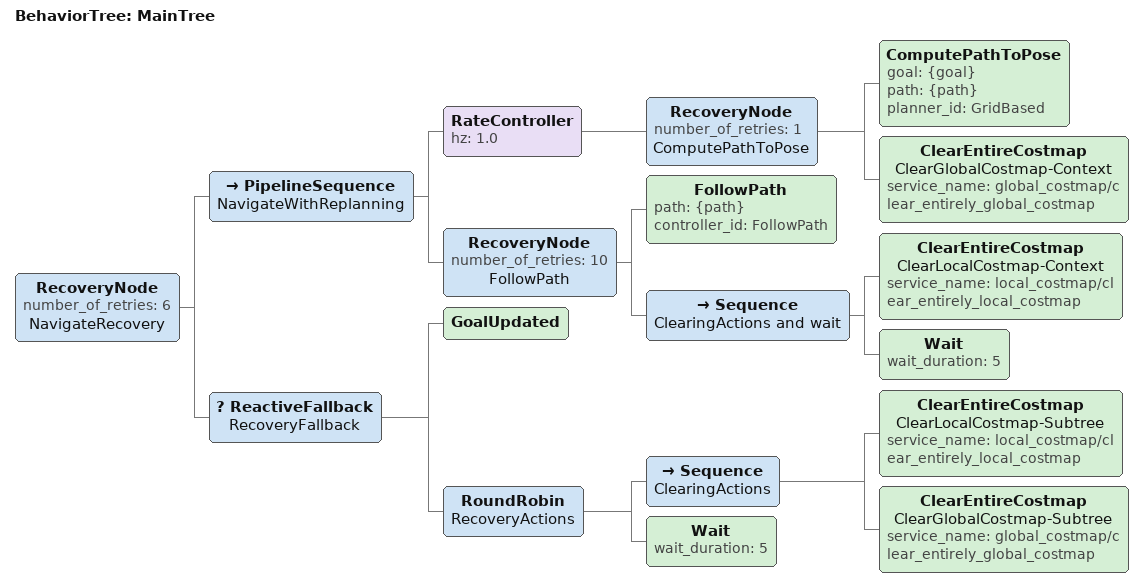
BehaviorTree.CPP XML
<root main_tree_to_execute="MainTree">
  <BehaviorTree ID="MainTree">
    <RecoveryNode number_of_retries="6" name="NavigateRecovery">
      <PipelineSequence name="NavigateWithReplanning">
        <RateController hz="1.0">
          <RecoveryNode number_of_retries="1" name="ComputePathToPose">
            <ComputePathToPose goal="{goal}" path="{path}" planner_id="GridBased"/>
            <ClearEntireCostmap name="ClearGlobalCostmap-Context" service_name="global_costmap/clear_entirely_global_costmap"/>
          </RecoveryNode>
        </RateController>
        <RecoveryNode number_of_retries="10" name="FollowPath">
          <FollowPath path="{path}" controller_id="FollowPath"/>
          <Sequence name="ClearingActions and wait">
            <ClearEntireCostmap name="ClearLocalCostmap-Context" service_name="local_costmap/clear_entirely_local_costmap"/>
            <Wait wait_duration="5"/>
          </Sequence>
        </RecoveryNode>
      </PipelineSequence>
      <ReactiveFallback name="RecoveryFallback">
        <GoalUpdated/>
        <RoundRobin name="RecoveryActions">
          <Sequence name="ClearingActions">
            <ClearEntireCostmap name="ClearLocalCostmap-Subtree" service_name="local_costmap/clear_entirely_local_costmap"/>
            <ClearEntireCostmap name="ClearGlobalCostmap-Subtree" service_name="global_costmap/clear_entirely_global_costmap"/>
          </Sequence>
          <Wait wait_duration="5"/>
        </RoundRobin>
      </ReactiveFallback>
    </RecoveryNode>
  </BehaviorTree>
</root>
